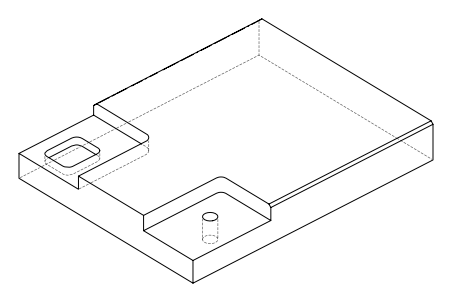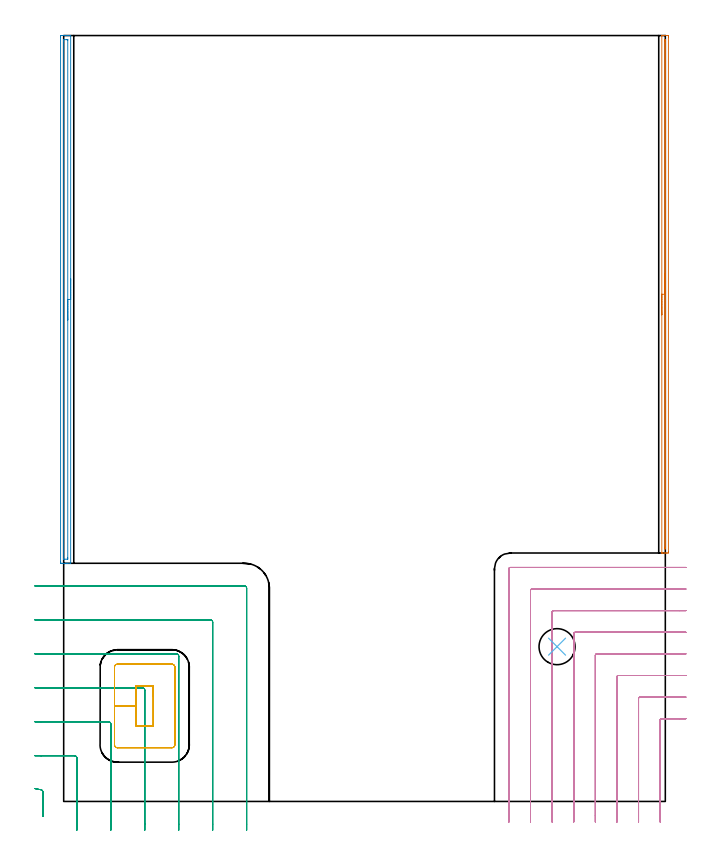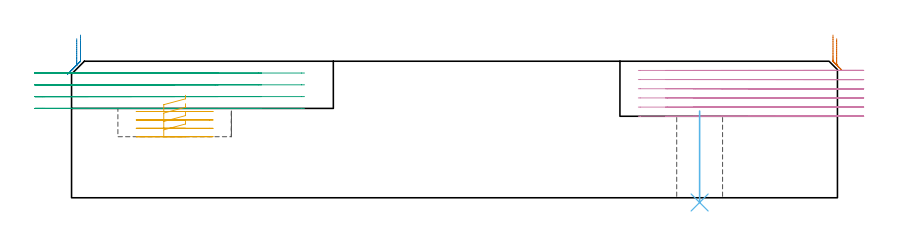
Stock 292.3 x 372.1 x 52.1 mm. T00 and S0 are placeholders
(PLAN: 6 operations, 3 tool changes, 32.4 min)
(1 AREA_MILL | FG_CHAMFER_SURFACE | UGT0205_001 | 4.16 min | 1301 mm3)
(2 AREA_MILL_1 | FG_CHAMFER_SURFACE_1 | UGT0205_001 | 4.28 min | 3116 mm3)
(3 MILL_CORNER_NOTCH_RECTANGULAR | CORNER_NOTCH_RECTANGULAR | UGT0201_105 | Follow Part, ap 5.5, ae 75% | 7.48 min | 207463 mm3)
(4 MILL_CORNER_NOTCH_RECTANGULAR_1 | CORNER_NOTCH_RECTANGULAR_1 | UGT0201_132 | Follow Part, ap 3.5, ae 75% | 14.32 min | 210129 mm3)
(5 MILL_RECTANGULAR_POCKET | POCKET_RECTANGULAR_STRAIGHT | UGT0201_132 | Follow Part, ap 3.5, ae 75% | 2.03 min | 24871 mm3)
(6 INDEXABLE_INSERT_DRILL_THROUGH_HOLE_FROM_SOLID | STEP1HOLE | NXT0302_006 | 0.15 min | 7465 mm3)
(TOOL UGT0205_001 | Chamfer Mill 20 x 3 x 45 deg. | D20 FL50 Z2)
(TOOL UGT0201_105 | End Mill 22 mm | D22 FL25 Z2)
(TOOL UGT0201_132 | Carbide End Mill 14.0 | D14 FL30 Z4)
(TOOL NXT0302_006 | Index. Insert Drill 17.5mm [880-D1750L25-05] | D17.5 PA176 FL88 Z2)
(OP 1 AREA_MILL)
G17 G21 G94 G90
T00 M6
G54
G17 G0 G90 X290.6 Y236.4 S1061 M3
G43 Z62.1 H0
G94 G1 Y236.438 Z61.228 F250.
Y236.552 Z60.363
Y236.741 Z59.512
Y237.003 Z58.68
Y237.337 Z57.874
Y237.74 Z57.1
Y238.208 Z56.364
Y238.74 Z55.672
Y239.329 Z55.029
Y239.972 Z54.44
Y240.664 Z53.908
Y241.4 Z53.44
Y242.174 Z53.037
Y242.98 Z52.703
Y243.812 Z52.441
Y244.664 Z52.252
Y245.528 Z52.138
Y246.4 Z52.1
Y371.928
X290.603 Y372.09 Z52.088
X290.712 Y372.098 Z51.98
X290.828 Y372.1 Z51.872
X291.093 Z51.607
X291.765 Z50.93
X292.971 Z49.726
X293.505 Y372.096 Z49.189
X293.793 Y372.09 Z48.902
X293.798 Y371.781 Z48.9
X293.8 Y371.481
Y371.178
Y121.319
X293.798 Y121.019
X293.793 Y120.71 Z48.902
X293.505 Y120.7 Z49.189
X292.971 Z49.726
X292.635 Z50.061
X292.101 Z50.595
X291.765 Z50.93
X290.828 Z51.872
X290.714 Z51.978
X290.695 Y120.701 Z51.996
X290.603 Y120.71 Z52.088
X290.6 Y120.872 Z52.1
Y246.4
X292.014 Z50.686
X292.015 Y369.437 Z50.685
X292.017 Y369.694 Z50.683
X292.021 Y370.073 Z50.679
X292.027 Y370.091 Z50.673
X292.044 Y370.094 Z50.656
X292.094 Y370.097 Z50.606
X292.241 Y370.098 Z50.459
X292.355 Y370.092 Z50.345
X292.377 Y370.09 Z50.323
X292.38 Y370.05 Z50.32
X292.383 Y369.952 Z50.317
X292.385 Y369.694 Z50.315
X292.386 Y369.438 Z50.314
Y123.362
X292.385 Y123.106 Z50.315
X292.383 Y122.956 Z50.317
X292.379 Y122.722 Z50.321
X292.155 Y122.706 Z50.545
X292.045 Y122.708 Z50.655
X292.023 Y122.71 Z50.677
X292.02 Y122.75 Z50.68
X292.017 Y122.848 Z50.683
X292.015 Y123.106 Z50.685
X292.014 Y123.488 Z50.686
Y246.4
Y247.272 Z50.724
Y248.136 Z50.838
Y248.988 Z51.026
Y249.82 Z51.289
Y250.626 Z51.623
Y251.4 Z52.025
Y252.136 Z52.494
Y252.828 Z53.025
Y253.471 Z53.615
Y254.06 Z54.258
Y254.592 Z54.95
Y255.06 Z55.686
Y255.463 Z56.46
Y255.797 Z57.266
Y256.059 Z58.098
Y256.248 Z58.949
Y256.362 Z59.814
Y256.4 Z60.686
G0 Z62.1
M5
M2
(OP 2 AREA_MILL_1)
G17 G21 G94 G90
T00 M6
G54
G17 G0 G90 X3.4 Y253.9 S1061 M3
G43 Z62.1 H0
G94 G1 Y253.862 Z61.228 F250.
Y253.748 Z60.363
Y253.559 Z59.512
Y253.297 Z58.68
Y252.963 Z57.874
Y252.56 Z57.1
Y252.092 Z56.364
Y251.56 Z55.672
Y250.971 Z55.029
Y250.328 Z54.439
Y249.636 Z53.908
Y248.9 Z53.44
Y248.126 Z53.037
Y247.32 Z52.703
Y246.488 Z52.441
Y245.637 Z52.252
Y244.772 Z52.138
Y243.9 Z52.1
Y115.857
X3.397 Y115.71 Z52.088
X3.304 Y115.702 Z51.996
X3.205 Y115.7 Z51.904
X1.996 Z50.696
X1.385 Z50.08
X1.079 Z49.775
X0.516 Z49.212
X0.21 Z48.907
X-0.354 Z48.341
X-0.941 Z47.754
X-1.107 Z47.588
X-1.223 Y115.702 Z47.473
X-1.493 Y115.71 Z47.202
X-1.498 Y116.02 Z47.2
X-1.5 Y116.303
Y116.588
Y371.497
X-1.498 Y371.78
X-1.493 Y372.09 Z47.202
X-1.223 Y372.1 Z47.473
X-0.941 Z47.754
X-0.354 Z48.341
X0.21 Z48.907
X0.516 Z49.212
X1.079 Z49.775
X1.385 Z50.08
X1.996 Z50.696
X3.205 Z51.904
X3.304 Y372.098 Z51.996
X3.397 Y372.09 Z52.088
X3.4 Y371.943 Z52.1
Y243.9
X1.986 Z50.686
X1.985 Y118.363 Z50.685
X1.984 Y118.088 Z50.684
X1.98 Y117.779 Z50.68
X1.979 Y117.712 Z50.679
X1.888 Y117.707 Z50.588
X1.76 Y117.702 Z50.46
X0.516 Y117.7 Z49.216
X0.022 Y117.702 Z48.722
X-0.063 Y117.708 Z48.637
X-0.078 Y117.71 Z48.622
X-0.08 Y117.738 Z48.62
X-0.084 Y117.811 Z48.616
X-0.085 Y118.088 Z48.615
Y369.437
X-0.084 Y369.712 Z48.616
X-0.08 Y370.021 Z48.62
X-0.079 Y370.088 Z48.621
X0.012 Y370.093 Z48.712
X0.14 Y370.098 Z48.84
X1.385 Y370.1 Z50.085
X1.878 Y370.098 Z50.578
X1.962 Y370.093 Z50.662
X1.978 Y370.09 Z50.678
X1.98 Y370.062 Z50.68
X1.984 Y369.99 Z50.684
X1.985 Y369.712 Z50.685
X1.986 Y243.9 Z50.686
Y243.028 Z50.724
Y242.164 Z50.838
Y241.312 Z51.026
Y240.48 Z51.289
Y239.674 Z51.623
Y238.9 Z52.025
Y238.164 Z52.494
Y237.472 Z53.025
Y236.829 Z53.615
Y236.24 Z54.258
Y235.709 Z54.95
Y235.24 Z55.686
Y234.837 Z56.46
Y234.503 Z57.265
Y234.241 Z58.097
Y234.052 Z58.949
Y233.938 Z59.814
Y233.9 Z60.686
G0 Z62.1
M5
M2
(OP 3 MILL_CORNER_NOTCH_RECTANGULAR)
G17 G21 G94 G90
T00 M6
G54
G17 G0 G90 X-10.1 Y-7.358 S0 M3
G43 Z62.1 H0
Z47.6
G94 G1 Y-4.358 F250.
Y4.607 F500.
G3 X-11. Y5.682 R1.1
G1 X-13.95 Y6.227 F250.
G0 Z62.1
X6.4 Y-14.
Z47.6
G1 Y-11.
Y21.107 F500.
G3 X5.307 Y22.2 R1.1
G1 X-11.
X-14. F250.
G0 Z62.1
X22.9 Y-14.
Z47.6
G1 Y-11.
Y37.606 F500.
G3 X21.806 Y38.7 R1.1
G1 X-11.
X-14. F250.
G0 Z62.1
X39.4 Y-14.
Z47.6
G1 Y-11.
Y54.106 F500.
G3 X38.306 Y55.2 R1.1
G1 X-11.
X-14. F250.
G0 Z62.1
X55.9 Y-14.
Z47.6
G1 Y-11.
Y70.605 F500.
G3 X54.805 Y71.7 R1.1
G1 X-11.
X-14. F250.
G0 Z62.1
X72.4 Y-14.
Z47.6
G1 Y-11.
Y87.105 F500.
G3 X71.305 Y88.2 R1.1
G1 X-11.
X-14. F250.
G0 Z62.1
X88.9 Y-14.
Z47.6
G1 Y-11.
Y103.605 F500.
G3 X87.805 Y104.7 R1.1
G1 X-11.
X-14. F250.
G0 Z62.1
X-10.1 Y-7.358
Z43.1
G1 Y-4.358
Y4.607 F500.
G3 X-11. Y5.682 R1.1
G1 X-13.95 Y6.227 F250.
G0 Z62.1
X6.4 Y-14.
Z43.1
G1 Y-11.
Y21.107 F500.
G3 X5.307 Y22.2 R1.1
G1 X-11.
X-14. F250.
G0 Z62.1
X22.9 Y-14.
Z43.1
G1 Y-11.
Y37.606 F500.
G3 X21.806 Y38.7 R1.1
G1 X-11.
X-14. F250.
G0 Z62.1
X39.4 Y-14.
Z43.1
G1 Y-11.
Y54.106 F500.
G3 X38.306 Y55.2 R1.1
G1 X-11.
X-14. F250.
G0 Z62.1
X55.9 Y-14.
Z43.1
G1 Y-11.
Y70.605 F500.
G3 X54.805 Y71.7 R1.1
G1 X-11.
X-14. F250.
G0 Z62.1
X72.4 Y-14.
Z43.1
G1 Y-11.
Y87.105 F500.
G3 X71.305 Y88.2 R1.1
G1 X-11.
X-14. F250.
G0 Z62.1
X88.9 Y-14.
Z43.1
G1 Y-11.
Y103.605 F500.
G3 X87.805 Y104.7 R1.1
G1 X-11.
X-14. F250.
G0 Z62.1
X-10.1 Y-7.358
Z38.6
G1 Y-4.358
Y4.607 F500.
G3 X-11. Y5.682 R1.1
G1 X-13.95 Y6.227 F250.
G0 Z62.1
X6.4 Y-14.
Z38.6
G1 Y-11.
Y21.107 F500.
G3 X5.307 Y22.2 R1.1
G1 X-11.
X-14. F250.
G0 Z62.1
X22.9 Y-14.
Z38.6
G1 Y-11.
Y37.606 F500.
G3 X21.806 Y38.7 R1.1
G1 X-11.
X-14. F250.
G0 Z62.1
X39.4 Y-14.
Z38.6
G1 Y-11.
Y54.106 F500.
G3 X38.306 Y55.2 R1.1
G1 X-11.
X-14. F250.
G0 Z62.1
X55.9 Y-14.
Z38.6
G1 Y-11.
Y70.605 F500.
G3 X54.805 Y71.7 R1.1
G1 X-11.
X-14. F250.
G0 Z62.1
X72.4 Y-14.
Z38.6
G1 Y-11.
Y87.105 F500.
G3 X71.305 Y88.2 R1.1
G1 X-11.
X-14. F250.
G0 Z62.1
X88.9 Y-14.
Z38.6
G1 Y-11.
Y103.605 F500.
G3 X87.805 Y104.7 R1.1
G1 X-11.
X-14. F250.
G0 Z62.1
X-10.1 Y-7.358
Z34.1
G1 Y-4.358
Y4.607 F500.
G3 X-11. Y5.682 R1.1
G1 X-13.95 Y6.227 F250.
G0 Z62.1
X6.4 Y-14.
Z34.1
G1 Y-11.
Y21.107 F500.
G3 X5.307 Y22.2 R1.1
G1 X-11.
X-14. F250.
G0 Z62.1
X22.9 Y-14.
Z34.1
G1 Y-11.
Y37.606 F500.
G3 X21.806 Y38.7 R1.1
G1 X-11.
X-14. F250.
G0 Z62.1
X39.4 Y-14.
Z34.1
G1 Y-11.
Y54.106 F500.
G3 X38.306 Y55.2 R1.1
G1 X-11.
X-14. F250.
G0 Z62.1
X55.9 Y-14.
Z34.1
G1 Y-11.
Y70.605 F500.
G3 X54.805 Y71.7 R1.1
G1 X-11.
X-14. F250.
G0 Z62.1
X72.4 Y-14.
Z34.1
G1 Y-11.
Y87.105 F500.
G3 X71.305 Y88.2 R1.1
G1 X-11.
X-14. F250.
G0 Z62.1
X88.9 Y-14.
Z34.1
G1 Y-11.
Y103.605 F500.
G3 X87.805 Y104.7 R1.1
G1 X-11.
X-14. F250.
G0 Z62.1
M5
M2
(OP 4 MILL_CORNER_NOTCH_RECTANGULAR_1)
G17 G21 G94 G90
T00 M6
G54
G17 G0 G90 X302.3 Y40.2 S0 M3
G43 Z62.1 H0
Z48.6
G94 G1 X299.3 F250.
X290.494 F500.
G3 X289.8 Y39.506 R0.7
G1 Y-7.
Y-10. F250.
G0 Z62.1
X302.3 Y50.7
Z48.6
G1 X299.3
X279.995 F500.
G3 X279.3 Y50.005 R0.7
G1 Y-7.
Y-10. F250.
G0 Z62.1
X302.3 Y61.2
Z48.6
G1 X299.3
X269.495 F500.
G3 X268.8 Y60.505 R0.7
G1 Y-7.
Y-10. F250.
G0 Z62.1
X302.3 Y71.7
Z48.6
G1 X299.3
X258.995 F500.
G3 X258.3 Y71.005 R0.7
G1 Y-7.
Y-10. F250.
G0 Z62.1
X302.3 Y82.2
Z48.6
G1 X299.3
X248.495 F500.
G3 X247.8 Y81.505 R0.7
G1 Y-7.
Y-10. F250.
G0 Z62.1
X302.3 Y92.7
Z48.6
G1 X299.3
X237.996 F500.
G3 X237.3 Y92.004 R0.7
G1 Y-7.
Y-10. F250.
G0 Z62.1
X302.3 Y103.2
Z48.6
G1 X299.3
X227.496 F500.
G3 X226.8 Y102.504 R0.7
G1 Y-7.
Y-10. F250.
G0 Z62.1
X302.3 Y113.7
Z48.6
G1 X299.3
X216.996 F500.
G3 X216.3 Y113.004 R0.7
G1 Y-7.
Y-10. F250.
G0 Z62.1
X302.3 Y40.2
Z45.1
G1 X299.3
X290.494 F500.
G3 X289.8 Y39.506 R0.7
G1 Y-7.
Y-10. F250.
G0 Z62.1
X302.3 Y50.7
Z45.1
G1 X299.3
X279.995 F500.
G3 X279.3 Y50.005 R0.7
G1 Y-7.
Y-10. F250.
G0 Z62.1
X302.3 Y61.2
Z45.1
G1 X299.3
X269.495 F500.
G3 X268.8 Y60.505 R0.7
G1 Y-7.
Y-10. F250.
G0 Z62.1
X302.3 Y71.7
Z45.1
G1 X299.3
X258.995 F500.
G3 X258.3 Y71.005 R0.7
G1 Y-7.
Y-10. F250.
G0 Z62.1
X302.3 Y82.2
Z45.1
G1 X299.3
X248.495 F500.
G3 X247.8 Y81.504 R0.7
G1 Y-7.
Y-10. F250.
G0 Z62.1
X302.3 Y92.7
Z45.1
G1 X299.3
X237.996 F500.
G3 X237.3 Y92.004 R0.7
G1 Y-7.
Y-10. F250.
G0 Z62.1
X302.3 Y103.2
Z45.1
G1 X299.3
X227.496 F500.
G3 X226.8 Y102.504 R0.7
G1 Y-7.
Y-10. F250.
G0 Z62.1
X302.3 Y113.7
Z45.1
G1 X299.3
X216.996 F500.
G3 X216.3 Y113.004 R0.7
G1 Y-7.
Y-10. F250.
G0 Z62.1
X302.3 Y40.2
Z41.6
G1 X299.3
X290.494 F500.
G3 X289.8 Y39.506 R0.7
G1 Y-7.
Y-10. F250.
G0 Z62.1
X302.3 Y50.7
Z41.6
G1 X299.3
X279.995 F500.
G3 X279.3 Y50.005 R0.7
G1 Y-7.
Y-10. F250.
G0 Z62.1
X302.3 Y61.2
Z41.6
G1 X299.3
X269.495 F500.
G3 X268.8 Y60.505 R0.7
G1 Y-7.
Y-10. F250.
G0 Z62.1
X302.3 Y71.7
Z41.6
G1 X299.3
X258.995 F500.
G3 X258.3 Y71.005 R0.7
G1 Y-7.
Y-10. F250.
G0 Z62.1
X302.3 Y82.2
Z41.6
G1 X299.3
X248.495 F500.
G3 X247.8 Y81.505 R0.7
G1 Y-7.
Y-10. F250.
G0 Z62.1
X302.3 Y92.7
Z41.6
G1 X299.3
X237.996 F500.
G3 X237.3 Y92.004 R0.7
G1 Y-7.
Y-10. F250.
G0 Z62.1
X302.3 Y103.2
Z41.6
G1 X299.3
X227.496 F500.
G3 X226.8 Y102.504 R0.7
G1 Y-7.
Y-10. F250.
G0 Z62.1
X302.3 Y113.7
Z41.6
G1 X299.3
X216.996 F500.
G3 X216.3 Y113.004 R0.7
G1 Y-7.
Y-10. F250.
G0 Z62.1
X302.3 Y40.2
Z38.1
G1 X299.3
X290.494 F500.
G3 X289.8 Y39.506 R0.7
G1 Y-7.
Y-10. F250.
G0 Z62.1
X302.3 Y50.7
Z38.1
G1 X299.3
X279.995 F500.
G3 X279.3 Y50.005 R0.7
G1 Y-7.
Y-10. F250.
G0 Z62.1
X302.3 Y61.2
Z38.1
G1 X299.3
X269.495 F500.
G3 X268.8 Y60.505 R0.7
G1 Y-7.
Y-10. F250.
G0 Z62.1
X302.3 Y71.7
Z38.1
G1 X299.3
X258.995 F500.
G3 X258.3 Y71.005 R0.7
G1 Y-7.
Y-10. F250.
G0 Z62.1
X302.3 Y82.2
Z38.1
G1 X299.3
X248.495 F500.
G3 X247.8 Y81.505 R0.7
G1 Y-7.
Y-10. F250.
G0 Z62.1
X302.3 Y92.7
Z38.1
G1 X299.3
X237.996 F500.
G3 X237.3 Y92.004 R0.7
G1 Y-7.
Y-10. F250.
G0 Z62.1
X302.3 Y103.2
Z38.1
G1 X299.3
X227.496 F500.
G3 X226.8 Y102.504 R0.7
G1 Y-7.
Y-10. F250.
G0 Z62.1
X302.3 Y113.7
Z38.1
G1 X299.3
X216.996 F500.
G3 X216.3 Y113.004 R0.7
G1 Y-7.
Y-10. F250.
G0 Z62.1
X302.3 Y40.2
Z34.6
G1 X299.3
X290.494 F500.
G3 X289.8 Y39.506 R0.7
G1 Y-7.
Y-10. F250.
G0 Z62.1
X302.3 Y50.7
Z34.6
G1 X299.3
X279.995 F500.
G3 X279.3 Y50.005 R0.7
G1 Y-7.
Y-10. F250.
G0 Z62.1
X302.3 Y61.2
Z34.6
G1 X299.3
X269.495 F500.
G3 X268.8 Y60.505 R0.7
G1 Y-7.
Y-10. F250.
G0 Z62.1
X302.3 Y71.7
Z34.6
G1 X299.3
X258.995 F500.
G3 X258.3 Y71.005 R0.7
G1 Y-7.
Y-10. F250.
G0 Z62.1
X302.3 Y82.2
Z34.6
G1 X299.3
X248.495 F500.
G3 X247.8 Y81.505 R0.7
G1 Y-7.
Y-10. F250.
G0 Z62.1
X302.3 Y92.7
Z34.6
G1 X299.3
X237.996 F500.
G3 X237.3 Y92.004 R0.7
G1 Y-7.
Y-10. F250.
G0 Z62.1
X302.3 Y103.2
Z34.6
G1 X299.3
X227.496 F500.
G3 X226.8 Y102.504 R0.7
G1 Y-7.
Y-10. F250.
G0 Z62.1
X302.3 Y113.7
Z34.6
G1 X299.3
X216.996 F500.
G3 X216.3 Y113.004 R0.7
G1 Y-7.
Y-10. F250.
G0 Z62.1
X302.3 Y40.2
Z31.1
G1 X299.3
X290.494 F500.
G3 X289.8 Y39.506 R0.7
G1 Y-7.
Y-10. F250.
G0 Z62.1
X302.3 Y50.7
Z31.1
G1 X299.3
X279.995 F500.
G3 X279.3 Y50.006 R0.7
G1 Y-7.
Y-10. F250.
G0 Z62.1
X302.3 Y61.2
Z31.1
G1 X299.3
X269.495 F500.
G3 X268.8 Y60.505 R0.7
G1 Y-7.
Y-10. F250.
G0 Z62.1
X302.3 Y71.7
Z31.1
G1 X299.3
X258.995 F500.
G3 X258.3 Y71.005 R0.7
G1 Y-7.
Y-10. F250.
G0 Z62.1
X302.3 Y82.2
Z31.1
G1 X299.3
X248.495 F500.
G3 X247.8 Y81.505 R0.7
G1 Y-7.
Y-10. F250.
G0 Z62.1
X302.3 Y92.7
Z31.1
G1 X299.3
X237.996 F500.
G3 X237.3 Y92.004 R0.7
G1 Y-7.
Y-10. F250.
G0 Z62.1
X302.3 Y103.2
Z31.1
G1 X299.3
X227.496 F500.
G3 X226.8 Y102.504 R0.7
G1 Y-7.
Y-10. F250.
G0 Z62.1
X302.3 Y113.7
Z31.1
G1 X299.3
X216.996 F500.
G3 X216.3 Y113.004 R0.7
G1 Y-7.
Y-10. F250.
G0 Z62.1
M5
M2
(OP 5 MILL_RECTANGULAR_POCKET)
G17 G21 G94 G90
T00 M6
G54
G17 G0 G90 X43.5 Y51.161 S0 M3
G43 Z62.1 H0
Z39.1
G94 G1 Y56.2 Z37.75 F250.
X35.2 Z35.526
Y46.4 Z32.9
Y36.6 F500.
X43.5
Y56.2
X35.2
Y46.4
X24.7
Y27.5
G3 X26.1 Y26.1 R1.4
G1 X52.6
G3 X54. Y27.5 R1.4
G1 Y65.3
G3 X52.6 Y66.7 R1.4
G1 X26.1
G3 X24.7 Y65.3 R1.4
G1 Y46.4
Y45.4
G0 X43.5 Y51.161 Z35.9
G1 Y56.2 Z34.55 F250.
X35.2 Z32.326
Y46.4 Z29.7
Y36.6 F500.
X43.5
Y56.2
X35.2
Y46.4
X24.7
Y27.5
G3 X26.1 Y26.1 R1.4
G1 X52.6
G3 X54. Y27.5 R1.4
G1 Y65.3
G3 X52.6 Y66.7 R1.4
G1 X26.1
G3 X24.7 Y65.3 R1.4
G1 Y46.4
Y45.4
G0 X43.5 Y51.161 Z32.7
G1 Y56.2 Z31.35 F250.
X35.2 Z29.126
Y46.4 Z26.5
Y36.6 F500.
X43.5
Y56.2
X35.2
Y46.4
X24.7
Y27.5
G3 X26.1 Y26.1 R1.4
G1 X52.6
G3 X54. Y27.5 R1.4
G1 Y65.3
G3 X52.6 Y66.7 R1.4
G1 X26.1
G3 X24.7 Y65.3 R1.4
G1 Y46.4
Y45.4
G0 X43.5 Y51.161 Z29.5
G1 Y56.2 Z28.15 F250.
X35.2 Z25.926
Y46.4 Z23.3
Y36.6 F500.
X43.5
Y56.2
X35.2
Y46.4
X24.7
Y27.5
G3 X26.1 Y26.1 R1.4
G1 X52.6
G3 X54. Y27.5 R1.4
G1 Y65.3
G3 X52.6 Y66.7 R1.4
G1 X26.1
G3 X24.7 Y65.3 R1.4
G1 Y46.4
Y45.4
G0 Z62.1
M5
M2
(OP 6 INDEXABLE_INSERT_DRILL_THROUGH_HOLE_FROM_SOLID)
G17 G21 G94 G90
T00 M6
G54
G17 G0 G90 X239.7 Y75.2 S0 M3
G43 Z62.1 H1
G94 G81 G98 Z-1.806 F250. R33.1
G80
M5
M2
